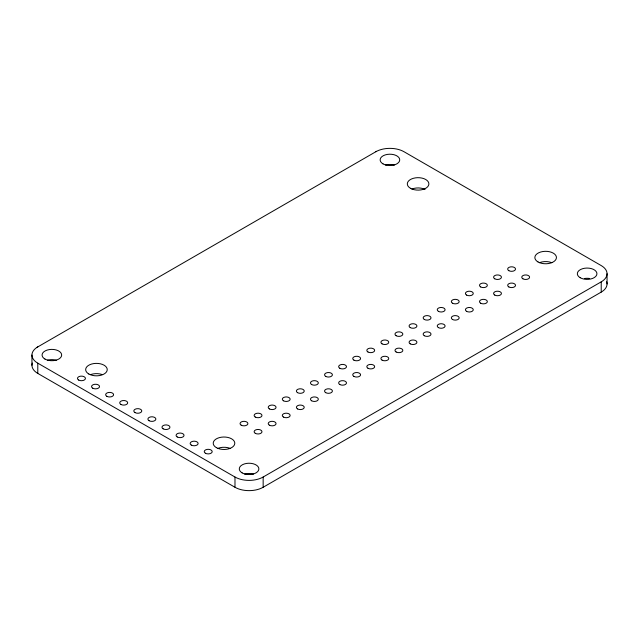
<?xml version="1.0" encoding="UTF-8"?>
<svg xmlns="http://www.w3.org/2000/svg" width="639" height="639" viewBox="0 0 639 639"><rect width="100%" height="100%" fill="white"/><g stroke="black" fill="none" stroke-linecap="round" stroke-linejoin="round"><path stroke-width="0.96" d="M37.078 347.312L376.547 151.323M37.789 346.881A19.945 11.518 0 0 0 37.789 363.168L234.984 477.021A19.921 11.502 0 0 0 263.156 477.021L601.219 281.847A19.921 11.502 0 0 0 601.219 265.584L404.016 151.731A19.921 11.502 0 0 0 375.844 151.731M32.333 363.04A19.921 11.502 0 0 0 37.789 373.416L234.984 487.269A19.921 11.502 0 0 0 263.156 487.269L601.219 292.095A19.921 11.502 0 0 0 606.667 281.719M607.05 273.716L607.05 283.964M601.219 281.847L601.219 292.095M263.156 477.021L263.156 487.269M234.984 477.021L234.984 487.269M37.789 363.168L37.789 373.416M31.95 355.036L31.95 365.284M217.803 448.394A10.783 6.222 0 0 1 230.208 448.394M47.43 360.236A9.801 5.663 0 0 1 56.312 360.236M91.065 374.454A10.783 6.222 0 0 1 101.849 374.454M411.899 189.056A10.783 6.222 0 0 1 425.047 189.392M584.589 278.492A9.801 5.663 0 0 1 589.669 278.492M244.633 474.09A9.801 5.663 0 0 1 253.515 474.09M539.444 262.693A10.783 6.222 0 0 1 551.848 262.693M385.493 165.062A9.801 5.663 0 0 1 394.367 165.062M134.981 412.578A3.986 2.3 0 0 0 141.642 411.548A3.986 2.3 0 0 0 136.762 408.728A3.986 2.3 0 0 0 134.981 412.578M522.91 278.804A3.922 2.26 0 0 0 529.475 277.789A3.922 2.26 0 0 0 524.667 275.018A3.922 2.26 0 0 0 522.91 278.804M466.566 311.329A3.922 2.26 0 0 0 473.132 310.314A3.922 2.26 0 0 0 468.323 307.543A3.922 2.26 0 0 0 466.566 311.329M410.478 188.305A10.783 6.222 0 0 0 428.513 185.518A10.783 6.222 0 0 0 415.31 177.89A10.783 6.222 0 0 0 410.478 188.305M216.381 447.643A10.783 6.222 0 0 0 234.425 444.856A10.783 6.222 0 0 0 221.214 437.228A10.783 6.222 0 0 0 216.381 447.643M88.829 374.007A10.783 6.222 0 0 0 106.873 371.211A10.783 6.222 0 0 0 93.669 363.591A10.783 6.222 0 0 0 88.829 374.007M452.484 319.46A3.922 2.26 0 0 0 459.042 318.446A3.922 2.26 0 0 0 454.241 315.674A3.922 2.26 0 0 0 452.484 319.46M480.656 286.935A3.922 2.26 0 0 0 487.214 285.921A3.922 2.26 0 0 0 482.413 283.149A3.922 2.26 0 0 0 480.656 286.935M44.938 359.046A9.801 5.663 0 0 0 61.344 356.506A9.801 5.663 0 0 0 49.331 349.573A9.801 5.663 0 0 0 44.938 359.046M452.484 303.198A3.922 2.26 0 0 0 459.042 302.183A3.922 2.26 0 0 0 454.241 299.411A3.922 2.26 0 0 0 452.484 303.198M382.058 360.124A3.922 2.26 0 0 0 388.616 359.11A3.922 2.26 0 0 0 383.815 356.338A3.922 2.26 0 0 0 382.058 360.124M424.312 319.46A3.922 2.26 0 0 0 430.87 318.446A3.922 2.26 0 0 0 426.069 315.674A3.922 2.26 0 0 0 424.312 319.46M92.719 388.177A3.986 2.3 0 0 0 99.388 387.146A3.986 2.3 0 0 0 94.508 384.327A3.986 2.3 0 0 0 92.719 388.177M438.394 311.329A3.922 2.26 0 0 0 444.96 310.314A3.922 2.26 0 0 0 440.159 307.543A3.922 2.26 0 0 0 438.394 311.329M78.637 380.045A3.986 2.3 0 0 0 85.299 379.015A3.986 2.3 0 0 0 80.418 376.195A3.986 2.3 0 0 0 78.637 380.045M255.281 417.051A3.922 2.26 0 0 0 261.846 416.037A3.922 2.26 0 0 0 257.038 413.265A3.922 2.26 0 0 0 255.281 417.051M508.828 286.935A3.922 2.26 0 0 0 515.385 285.921A3.922 2.26 0 0 0 510.585 283.149A3.922 2.26 0 0 0 508.828 286.935M580.196 277.717A9.801 5.663 0 0 0 596.602 275.185A9.801 5.663 0 0 0 584.589 268.252A9.801 5.663 0 0 0 580.196 277.717M297.542 392.658A3.922 2.26 0 0 0 304.1 391.643A3.922 2.26 0 0 0 299.3 388.863A3.922 2.26 0 0 0 297.542 392.658M410.23 343.862A3.922 2.26 0 0 0 416.788 342.847A3.922 2.26 0 0 0 411.987 340.076A3.922 2.26 0 0 0 410.23 343.862M396.14 351.993A3.922 2.26 0 0 0 402.698 350.979A3.922 2.26 0 0 0 397.897 348.207A3.922 2.26 0 0 0 396.14 351.993M367.968 351.993A3.922 2.26 0 0 0 374.526 350.979A3.922 2.26 0 0 0 369.725 348.207A3.922 2.26 0 0 0 367.968 351.993M382.058 343.862A3.922 2.26 0 0 0 388.616 342.847A3.922 2.26 0 0 0 383.815 340.076A3.922 2.26 0 0 0 382.058 343.862M396.14 335.731A3.922 2.26 0 0 0 402.698 334.716A3.922 2.26 0 0 0 397.897 331.937A3.922 2.26 0 0 0 396.14 335.731M424.312 335.731A3.922 2.26 0 0 0 430.87 334.716A3.922 2.26 0 0 0 426.069 331.937A3.922 2.26 0 0 0 424.312 335.731M410.23 327.599A3.922 2.26 0 0 0 416.788 326.577A3.922 2.26 0 0 0 411.987 323.805A3.922 2.26 0 0 0 410.23 327.599M311.624 400.789A3.922 2.26 0 0 0 318.19 399.774A3.922 2.26 0 0 0 313.382 397.003A3.922 2.26 0 0 0 311.624 400.789M480.656 303.198A3.922 2.26 0 0 0 487.214 302.183A3.922 2.26 0 0 0 482.413 299.411A3.922 2.26 0 0 0 480.656 303.198M494.738 295.066A3.922 2.26 0 0 0 501.303 294.052A3.922 2.26 0 0 0 496.495 291.28A3.922 2.26 0 0 0 494.738 295.066M466.566 295.066A3.922 2.26 0 0 0 473.132 294.052A3.922 2.26 0 0 0 468.323 291.28A3.922 2.26 0 0 0 466.566 295.066M508.828 270.672A3.922 2.26 0 0 0 515.385 269.658A3.922 2.26 0 0 0 510.585 266.878A3.922 2.26 0 0 0 508.828 270.672M242.141 472.892A9.801 5.663 0 0 0 258.539 470.36A9.801 5.663 0 0 0 246.534 463.427A9.801 5.663 0 0 0 242.141 472.892M383.001 163.864A9.801 5.663 0 0 0 399.399 161.332A9.801 5.663 0 0 0 387.394 154.398A9.801 5.663 0 0 0 383.001 163.864M205.407 453.235A3.986 2.3 0 0 0 212.068 452.204A3.986 2.3 0 0 0 207.196 449.385A3.986 2.3 0 0 0 205.407 453.235M191.317 445.103A3.986 2.3 0 0 0 197.986 444.073A3.986 2.3 0 0 0 193.106 441.253A3.986 2.3 0 0 0 191.317 445.103M163.153 428.841A3.986 2.3 0 0 0 169.814 427.81A3.986 2.3 0 0 0 164.934 424.991A3.986 2.3 0 0 0 163.153 428.841M177.235 436.972A3.986 2.3 0 0 0 183.896 435.942A3.986 2.3 0 0 0 179.024 433.122A3.986 2.3 0 0 0 177.235 436.972M149.063 420.71A3.986 2.3 0 0 0 155.732 419.679A3.986 2.3 0 0 0 150.852 416.86A3.986 2.3 0 0 0 149.063 420.71M269.37 425.183A3.922 2.26 0 0 0 275.928 424.168A3.922 2.26 0 0 0 271.128 421.397A3.922 2.26 0 0 0 269.37 425.183M120.891 404.439A3.986 2.3 0 0 0 127.56 403.409A3.986 2.3 0 0 0 122.68 400.597A3.986 2.3 0 0 0 120.891 404.439M283.452 417.051A3.922 2.26 0 0 0 290.018 416.037A3.922 2.26 0 0 0 285.21 413.265A3.922 2.26 0 0 0 283.452 417.051M438.394 327.599A3.922 2.26 0 0 0 444.96 326.577A3.922 2.26 0 0 0 440.159 323.805A3.922 2.26 0 0 0 438.394 327.599M538.022 261.942A10.783 6.222 0 0 0 556.066 259.154A10.783 6.222 0 0 0 542.854 251.526A10.783 6.222 0 0 0 538.022 261.942M255.281 433.314A3.922 2.26 0 0 0 261.846 432.299A3.922 2.26 0 0 0 257.038 429.528A3.922 2.26 0 0 0 255.281 433.314M283.452 400.789A3.922 2.26 0 0 0 290.018 399.774A3.922 2.26 0 0 0 285.21 397.003A3.922 2.26 0 0 0 283.452 400.789M297.542 408.92A3.922 2.26 0 0 0 304.1 407.906A3.922 2.26 0 0 0 299.3 405.134A3.922 2.26 0 0 0 297.542 408.92M494.738 278.804A3.922 2.26 0 0 0 501.303 277.789A3.922 2.26 0 0 0 496.495 275.018A3.922 2.26 0 0 0 494.738 278.804M241.199 425.183A3.922 2.26 0 0 0 247.756 424.168A3.922 2.26 0 0 0 242.956 421.397A3.922 2.26 0 0 0 241.199 425.183M269.37 408.92A3.922 2.26 0 0 0 275.928 407.906A3.922 2.26 0 0 0 271.128 405.134A3.922 2.26 0 0 0 269.37 408.92M325.714 392.658A3.922 2.26 0 0 0 332.272 391.643A3.922 2.26 0 0 0 327.472 388.863A3.922 2.26 0 0 0 325.714 392.658M311.624 384.518A3.922 2.26 0 0 0 318.19 383.504A3.922 2.26 0 0 0 313.382 380.732A3.922 2.26 0 0 0 311.624 384.518M339.796 384.518A3.922 2.26 0 0 0 346.354 383.504A3.922 2.26 0 0 0 341.553 380.732A3.922 2.26 0 0 0 339.796 384.518M325.714 376.387A3.922 2.26 0 0 0 332.272 375.373A3.922 2.26 0 0 0 327.472 372.601A3.922 2.26 0 0 0 325.714 376.387M339.796 368.256A3.922 2.26 0 0 0 346.354 367.241A3.922 2.26 0 0 0 341.553 364.47A3.922 2.26 0 0 0 339.796 368.256M353.886 376.387A3.922 2.26 0 0 0 360.444 375.373A3.922 2.26 0 0 0 355.643 372.601A3.922 2.26 0 0 0 353.886 376.387M353.886 360.124A3.922 2.26 0 0 0 360.444 359.11A3.922 2.26 0 0 0 355.643 356.338A3.922 2.26 0 0 0 353.886 360.124M106.809 396.308A3.986 2.3 0 0 0 113.47 395.277A3.986 2.3 0 0 0 108.59 392.466A3.986 2.3 0 0 0 106.809 396.308M367.968 368.256A3.922 2.26 0 0 0 374.526 367.241A3.922 2.26 0 0 0 369.725 364.47A3.922 2.26 0 0 0 367.968 368.256"/></g></svg>
